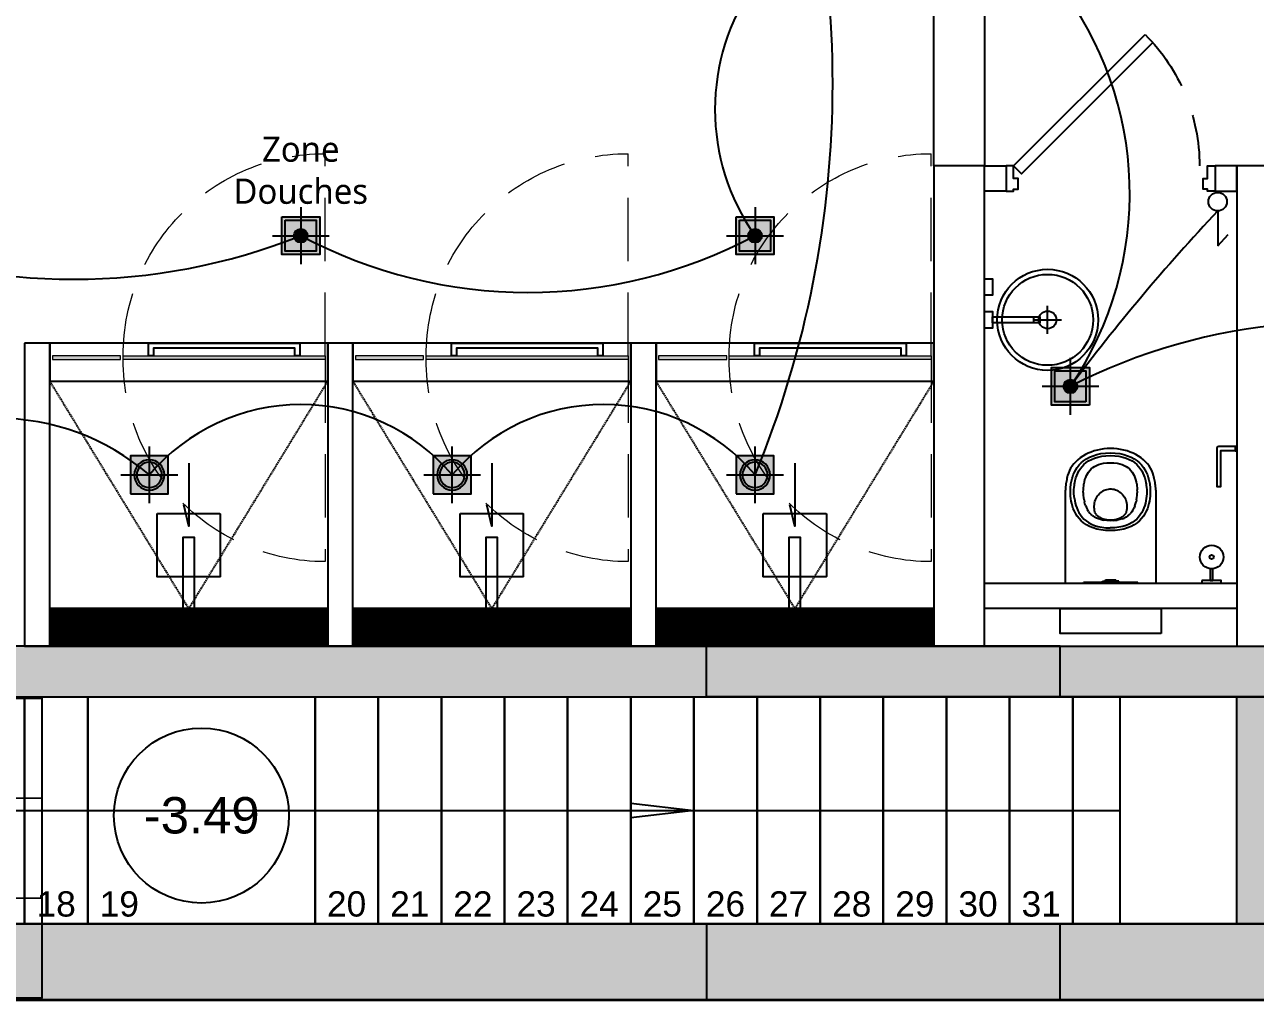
# Model space of a CAD drawing. Header units: millimetres. Extents: x 31778 to 54642, y 18502 to 28743.
# Drawn here: x 38211.7 to 38699, y 19656.8 to 20043.1 of the extents above; entities that cross this region are included whole.
import ezdxf
from ezdxf.enums import TextEntityAlignment as Align

# ---------------------------------------------------------------- set-up
doc = ezdxf.new("R2010")
doc.units = ezdxf.units.MM
for name, pattern in [('ACAD_ISO03W100', [30, 12, -18]), ('CACHE', [0.375, 0.25, -0.125]), ('PROJECTION', [0.375, 0.25, -0.125])]:
    doc.linetypes.add(name, pattern=pattern)
for name, color, linetype, lineweight in [('A-ANNO-050-LEGN', 4, 'Continuous', 5), ('A-SECN-MEN-CO', 141, 'Continuous', 9), ('A-SECN-MEN-PR', 145, 'PROJECTION', 5), ('STRUCTURE POUTRES', 5, 'ACAD_ISO03W100', 20)]:
    doc.layers.add(name, color=color, linetype=linetype, lineweight=lineweight)
doc.layers.add('A-DIVR-255', color=7, linetype='Continuous', lineweight=5, true_color=0xffffff)
doc.layers.add('CIRCUITS ECLAIRAGE', color=1, linetype='Continuous')
doc.layers.add('Plan Archi', color=8, linetype='Continuous')
doc.styles.add('0-TEXT-ANNO', font='', dxfattribs={"height": 2.5})
doc.styles.add('0-TEXT-BASE', font='')
doc.styles.get("Standard").update_dxf_attribs({"font": 'arial.ttf'})
doc.styles.add('Verdana', font='verdana.ttf')
doc.styles.get('0-TEXT-ANNO').set_extended_font_data('Roboto Light')
doc.styles.get('0-TEXT-BASE').set_extended_font_data('Roboto Light')
pattern_1 = [(90, (-40012.21725, -5883.346034), (-0.047625, 0), []), (90, (-40012.201375, -5883.33016), (-0.047625, 0), [])]

# ---------------------------------------------------------------- blocks, each defined once
blk = doc.blocks.new('A$Ca9ddb2d8')
at = {"color": 252}
blk.add_lwpolyline([(-0.3, 0), (-0.3, -0.05), (0.3, -0.05), (0.3, 0), (0.28, 0), (0.28, -0.03), (-0.28, -0.03), (-0.28, 0)], close=True, dxfattribs=at)
blk = doc.blocks.new('A$C823a6998')
at = {"layer": 'A-DIVR-255'}
h = blk.add_hatch(color=252, dxfattribs=at)
h.dxf.hatch_style = 1
h.paths.add_polyline_path([(-0.82, 0.05), (-1.09, 0.05), (-1.09, 0.065), (-0.82, 0.065)])
h = blk.add_hatch(color=252, dxfattribs=at)
h.dxf.hatch_style = 1
h.paths.add_polyline_path([(-0.01, 0.065), (-0.81, 0.065), (-0.81, 0.05), (-0.01, 0.05)])
at = {"layer": 'A-SECN-MEN-CO', "color": 252}
for points in [[(-0.82, 0.05), (-1.09, 0.05), (-1.09, 0.065), (-0.82, 0.065)], [(-0.01, 0.065), (-0.81, 0.065), (-0.81, 0.05), (-0.01, 0.05)]]:
    blk.add_lwpolyline(points, close=True, dxfattribs=at)
at = {"layer": 'A-SECN-MEN-PR', "color": 252}
for points in [[(-0.01, 0.065), (-0.01, 0.865)], [(-0.01, 0.05), (-0.01, -0.75)]]:
    blk.add_lwpolyline(points, dxfattribs=at)
for centre, start, end in [((-0.01, 0.065), 90, 180), ((-0.01, 0.05), 180, 270)]:
    blk.add_arc(centre, 0.8, start, end, dxfattribs=at)
blk = doc.blocks.new('*U170')
at = {"color": 252}
blk.add_lwpolyline([(0.275, -0.0235), (0.275, -0.1245, 0.414214), (0.276, -0.1255), (0.524, -0.1255, 0.414214), (0.525, -0.1245), (0.525, 0.1235, 0.414214), (0.524, 0.1245), (0.276, 0.1245, 0.414214), (0.275, 0.1235), (0.275, 0.0225)], format="xyb", close=True, dxfattribs=at)
blk.add_lwpolyline([(0, 0.0225), (0.43, 0.0225), (0.43, -0.0235), (0, -0.0235)], close=True, dxfattribs=at)
blk = doc.blocks.new('*U173')
at = {"color": 252}
for p, q in [((-0.1552, 0.3345), (-0.1537, 0.3247)), ((-0.1537, 0.3247), (-0.1516, 0.3148)), ((-0.1516, 0.3148), (-0.1489, 0.3047)), ((-0.1489, 0.3047), (-0.1454, 0.2946)), ((-0.1454, 0.2946), (-0.1411, 0.2845)), ((-0.1413, 0.3355), (-0.1399, 0.3262)), ((-0.1399, 0.3262), (-0.1379, 0.3167)), ((-0.1379, 0.3167), (-0.1353, 0.3071)), ((-0.1353, 0.3071), (-0.132, 0.2976)), ((-0.132, 0.2976), (-0.128, 0.2881)), ((-0.103, 0.3301), (-0.1013, 0.3218)), ((-0.099, 0.3136), (-0.1013, 0.3218)), ((-0.0963, 0.3055), (-0.099, 0.3136)), ((-0.0963, 0.3055), (-0.093, 0.2978)), ((-0.0891, 0.2904), (-0.093, 0.2978)), ((-0.0645, 0.3058), (-0.0646, 0.2997)), ((-0.0646, 0.2997), (-0.0641, 0.2936)), ((-0.064, 0.3119), (-0.0645, 0.3058)), ((-0.0641, 0.2936), (-0.0631, 0.2875)), ((-0.063, 0.318), (-0.064, 0.3119)), ((-0.0615, 0.3239), (-0.063, 0.318)), ((-0.0596, 0.3297), (-0.0615, 0.3239)), ((0.062, 0.3234), (0.0601, 0.3292)), ((0.0635, 0.3174), (0.062, 0.3234)), ((0.0634, 0.287), (0.0644, 0.293)), ((0.0644, 0.3114), (0.0635, 0.3174)), ((0.0649, 0.3053), (0.0644, 0.3114)), ((0.0644, 0.293), (0.0649, 0.2991)), ((0.0649, 0.2991), (0.0649, 0.3053)), ((0.0954, 0.2978), (0.0915, 0.2904)), ((0.0987, 0.3055), (0.0954, 0.2978)), ((0.0987, 0.3055), (0.1015, 0.3136)), ((0.1015, 0.3136), (0.1037, 0.3218)), ((0.1054, 0.3301), (0.1037, 0.3218)), ((0.1344, 0.2976), (0.1304, 0.2881)), ((0.1377, 0.3071), (0.1344, 0.2976)), ((0.1403, 0.3167), (0.1377, 0.3071)), ((0.1423, 0.3262), (0.1403, 0.3167)), ((0.1437, 0.3355), (0.1423, 0.3262)), ((0.1435, 0.2845), (0.1478, 0.2946)), ((0.1478, 0.2946), (0.1513, 0.3047)), ((0.1513, 0.3047), (0.154, 0.3148)), ((0.154, 0.3148), (0.1561, 0.3247)), ((0.1561, 0.3247), (0.1576, 0.3345)), ((-0.1411, 0.2845), (-0.1359, 0.2746)), ((-0.1359, 0.2746), (-0.1297, 0.265)), ((-0.1297, 0.265), (-0.1225, 0.2557)), ((-0.128, 0.2881), (-0.1231, 0.2789)), ((-0.1231, 0.2789), (-0.1174, 0.27)), ((-0.1225, 0.2557), (-0.114, 0.2469)), ((-0.1174, 0.27), (-0.1108, 0.2616)), ((-0.114, 0.2469), (-0.1044, 0.2387)), ((-0.1108, 0.2616), (-0.1032, 0.2536)), ((-0.1032, 0.2536), (-0.0945, 0.2461)), ((-0.0945, 0.2461), (-0.0847, 0.2394)), ((-0.0847, 0.2835), (-0.0891, 0.2904)), ((-0.0847, 0.2835), (-0.0797, 0.2771)), ((-0.0741, 0.2713), (-0.0797, 0.2771)), ((-0.0681, 0.2661), (-0.0741, 0.2713)), ((-0.0681, 0.2661), (-0.0613, 0.2615)), ((-0.0631, 0.2875), (-0.0617, 0.2816)), ((-0.0617, 0.2816), (-0.0612, 0.2801)), ((-0.0613, 0.2615), (-0.0539, 0.2575)), ((-0.0612, 0.2801), (-0.0605, 0.2786)), ((-0.0605, 0.2786), (-0.0598, 0.2772)), ((-0.0598, 0.2772), (-0.0591, 0.2757)), ((-0.0591, 0.2757), (-0.0582, 0.2743)), ((-0.0582, 0.2743), (-0.0573, 0.2729)), ((-0.0573, 0.2729), (-0.0563, 0.2715)), ((-0.0563, 0.2715), (-0.0552, 0.2702)), ((-0.0552, 0.2702), (-0.054, 0.2689)), ((-0.054, 0.2689), (-0.0528, 0.2676)), ((-0.0456, 0.254), (-0.0539, 0.2575)), ((-0.0528, 0.2676), (-0.0515, 0.2663)), ((-0.0515, 0.2663), (-0.0501, 0.2651)), ((-0.0501, 0.2651), (-0.0487, 0.2639)), ((-0.0487, 0.2639), (-0.0472, 0.2627)), ((-0.0472, 0.2627), (-0.0456, 0.2616)), ((-0.0456, 0.2616), (-0.044, 0.2605)), ((-0.0456, 0.254), (-0.0361, 0.2512)), ((-0.044, 0.2605), (-0.0423, 0.2595)), ((-0.0423, 0.2595), (-0.0406, 0.2585)), ((-0.0406, 0.2585), (-0.0388, 0.2575)), ((-0.0388, 0.2575), (-0.0369, 0.2566)), ((-0.0369, 0.2566), (-0.035, 0.2557)), ((-0.0361, 0.2512), (-0.0253, 0.249)), ((-0.035, 0.2557), (-0.0331, 0.2549)), ((-0.0331, 0.2549), (-0.0311, 0.2541)), ((-0.0311, 0.2541), (-0.0291, 0.2534)), ((-0.0291, 0.2534), (-0.027, 0.2527)), ((-0.027, 0.2527), (-0.0249, 0.252)), ((-0.0129, 0.2475), (-0.0253, 0.249)), ((-0.0249, 0.252), (-0.0228, 0.2515)), ((-0.0228, 0.2515), (-0.0206, 0.2509)), ((-0.0206, 0.2509), (-0.0184, 0.2505)), ((-0.0184, 0.2505), (-0.0162, 0.25)), ((-0.0162, 0.25), (-0.0139, 0.2497)), ((-0.0139, 0.2497), (-0.0117, 0.2493)), ((-0.0129, 0.2475), (0.0012, 0.247)), ((-0.0117, 0.2493), (-0.0094, 0.2491)), ((-0.0094, 0.2491), (-0.0071, 0.2489)), ((-0.0071, 0.2489), (-0.0048, 0.2487)), ((-0.0048, 0.2487), (-0.0025, 0.2486)), ((-0.0025, 0.2486), (-0.0002, 0.2486)), ((-0.0002, 0.2486), (0.0021, 0.2486)), ((0.0012, 0.247), (0.0153, 0.2475)), ((0.0021, 0.2486), (0.0045, 0.2487)), ((0.0045, 0.2487), (0.0068, 0.2488)), ((0.0068, 0.2488), (0.0091, 0.249)), ((0.0091, 0.249), (0.0113, 0.2492)), ((0.0113, 0.2492), (0.0136, 0.2495)), ((0.0136, 0.2495), (0.0159, 0.2499)), ((0.0153, 0.2475), (0.0277, 0.249)), ((0.0159, 0.2499), (0.0181, 0.2503)), ((0.0181, 0.2503), (0.0203, 0.2507)), ((0.0203, 0.2507), (0.0225, 0.2512)), ((0.0225, 0.2512), (0.0246, 0.2518)), ((0.0246, 0.2518), (0.0267, 0.2524)), ((0.0267, 0.2524), (0.0288, 0.2531)), ((0.0385, 0.2512), (0.0277, 0.249)), ((0.0288, 0.2531), (0.0309, 0.2538)), ((0.0309, 0.2538), (0.0329, 0.2546)), ((0.0329, 0.2546), (0.0348, 0.2554)), ((0.0348, 0.2554), (0.0368, 0.2562)), ((0.0368, 0.2562), (0.0386, 0.2571)), ((0.0385, 0.2512), (0.048, 0.254)), ((0.0386, 0.2571), (0.0404, 0.2581)), ((0.0404, 0.2581), (0.0422, 0.2591)), ((0.0422, 0.2591), (0.0439, 0.2601)), ((0.0439, 0.2601), (0.0456, 0.2612)), ((0.0456, 0.2612), (0.0472, 0.2623)), ((0.0472, 0.2623), (0.0487, 0.2634)), ((0.048, 0.254), (0.0563, 0.2575)), ((0.0487, 0.2634), (0.0501, 0.2646)), ((0.0501, 0.2646), (0.0515, 0.2658)), ((0.0515, 0.2658), (0.0529, 0.2671)), ((0.0529, 0.2671), (0.0541, 0.2683)), ((0.0541, 0.2683), (0.0553, 0.2697)), ((0.0553, 0.2697), (0.0564, 0.271)), ((0.0563, 0.2575), (0.0638, 0.2615)), ((0.0564, 0.271), (0.0575, 0.2724)), ((0.0575, 0.2724), (0.0584, 0.2737)), ((0.0584, 0.2737), (0.0593, 0.2752)), ((0.0593, 0.2752), (0.0601, 0.2766)), ((0.0601, 0.2766), (0.0609, 0.278)), ((0.0609, 0.278), (0.0619, 0.281)), ((0.0619, 0.281), (0.0634, 0.287)), ((0.0705, 0.2661), (0.0638, 0.2615)), ((0.0705, 0.2661), (0.0765, 0.2713)), ((0.0821, 0.2771), (0.0765, 0.2713)), ((0.0871, 0.2835), (0.0821, 0.2771)), ((0.0871, 0.2835), (0.0915, 0.2904)), ((0.0969, 0.2461), (0.0871, 0.2394)), ((0.1056, 0.2536), (0.0969, 0.2461)), ((0.1132, 0.2616), (0.1056, 0.2536)), ((0.1068, 0.2387), (0.1164, 0.2469)), ((0.1198, 0.27), (0.1132, 0.2616)), ((0.1164, 0.2469), (0.1249, 0.2557)), ((0.1255, 0.2789), (0.1198, 0.27)), ((0.1249, 0.2557), (0.1321, 0.265)), ((0.1304, 0.2881), (0.1255, 0.2789)), ((0.1321, 0.265), (0.1383, 0.2746)), ((0.1383, 0.2746), (0.1435, 0.2845)), ((-0.1044, 0.2387), (-0.0934, 0.2311)), ((-0.0934, 0.2311), (-0.0811, 0.2245)), ((-0.0847, 0.2394), (-0.0737, 0.2335)), ((-0.0811, 0.2245), (-0.0674, 0.2188)), ((-0.0737, 0.2335), (-0.0615, 0.2284)), ((-0.0674, 0.2188), (-0.0523, 0.2142)), ((-0.0615, 0.2284), (-0.0479, 0.2243)), ((-0.0523, 0.2142), (-0.0359, 0.2108)), ((-0.0479, 0.2243), (-0.033, 0.2212)), ((-0.0359, 0.2108), (-0.018, 0.2088)), ((-0.033, 0.2212), (-0.0166, 0.2193)), ((-0.018, 0.2088), (0.0012, 0.2081)), ((-0.0166, 0.2193), (0.0012, 0.2187)), ((0.019, 0.2193), (0.0012, 0.2187)), ((0.0012, 0.2081), (0.0204, 0.2088)), ((0.0354, 0.2212), (0.019, 0.2193)), ((0.0204, 0.2088), (0.0383, 0.2108)), ((0.0503, 0.2243), (0.0354, 0.2212)), ((0.0383, 0.2108), (0.0547, 0.2142)), ((0.0639, 0.2284), (0.0503, 0.2243)), ((0.0547, 0.2142), (0.0698, 0.2188)), ((0.0761, 0.2335), (0.0639, 0.2284)), ((0.0698, 0.2188), (0.0835, 0.2245)), ((0.0871, 0.2394), (0.0761, 0.2335)), ((0.0835, 0.2245), (0.0958, 0.2311)), ((0.0958, 0.2311), (0.1068, 0.2387)), ((-0.1079, 0.0028), (-0.1091, 0)), ((0.1091, 0), (-0.1091, 0)), ((-0.1079, 0.0028), (-0.032, 0.0028)), ((-0.032, 0.0028), (-0.032, 0.0078)), ((-0.032, 0.0078), (-0.0204, 0.0078)), ((-0.032, 0.0028), (0.032, 0.0028)), ((-0.0204, 0.0078), (-0.0204, 0.0128)), ((0.0204, 0.0128), (-0.0204, 0.0128)), ((0.0204, 0.0078), (-0.0204, 0.0078)), ((0.0204, 0.0078), (0.0204, 0.0128)), ((0.032, 0.0078), (0.0204, 0.0078)), ((0.032, 0.0028), (0.032, 0.0078)), ((0.032, 0.0028), (0.1079, 0.0028)), ((0.1079, 0.0028), (0.1091, 0))]:
    blk.add_line(p, q, dxfattribs=at)
for points in [[(0.18, 0), (-0.18, 0), (-0.18, 0.3591), (-0.1797, 0.3646), (-0.1793, 0.3702), (-0.1788, 0.3758), (-0.1782, 0.3814), (-0.1776, 0.3869), (-0.1768, 0.3925), (-0.1768, 0.3928), (-0.1759, 0.3981), (-0.175, 0.4036), (-0.1739, 0.4091), (-0.1728, 0.4147), (-0.1716, 0.4202), (-0.1702, 0.4257), (-0.1672, 0.4355), (-0.1633, 0.4452), (-0.1583, 0.4546), (-0.1524, 0.4637), (-0.1457, 0.4724), (-0.138, 0.4807), (-0.1296, 0.4885), (-0.1204, 0.4958), (-0.1105, 0.5025), (-0.0999, 0.5087), (-0.0887, 0.5142), (-0.0771, 0.519), (-0.0649, 0.5232), (-0.0524, 0.5266), (-0.0396, 0.5293), (-0.0265, 0.5312), (-0.0133, 0.5324), (0, 0.5328), (0.0133, 0.5324), (0.0265, 0.5312), (0.0396, 0.5293), (0.0524, 0.5266), (0.0649, 0.5232), (0.0771, 0.519), (0.0887, 0.5142), (0.0999, 0.5087), (0.1105, 0.5025), (0.1204, 0.4958), (0.1296, 0.4885), (0.138, 0.4807), (0.1457, 0.4724), (0.1524, 0.4637), (0.1525, 0.4636), (0.1583, 0.4546), (0.1633, 0.4452), (0.1672, 0.4355), (0.1702, 0.4257), (0.1716, 0.4202), (0.1728, 0.4147), (0.1739, 0.4091), (0.175, 0.4036), (0.1759, 0.3981), (0.1768, 0.3928), (0.1768, 0.3925), (0.1776, 0.3869), (0.1782, 0.3814), (0.1788, 0.3758), (0.1793, 0.3702), (0.1797, 0.3646), (0.18, 0.3591)], [(-0.2, -0.2), (0.2, -0.2), (0.2, -0.1), (-0.2, -0.1)]]:
    blk.add_lwpolyline(points, close=True, dxfattribs=at)
for points in [[(0.1576, 0.3345), (0.1586, 0.344), (0.1591, 0.353), (0.1593, 0.3617), (0.1591, 0.3703), (0.1586, 0.3794), (0.1576, 0.3888), (0.157, 0.3928), (0.1561, 0.3986), (0.154, 0.4085), (0.1525, 0.4141), (0.1513, 0.4186), (0.1478, 0.4287), (0.1435, 0.4388), (0.1383, 0.4487), (0.1321, 0.4583), (0.1249, 0.4676), (0.1164, 0.4764), (0.1068, 0.4847), (0.0958, 0.4922), (0.0835, 0.4989), (0.0698, 0.5045), (0.0547, 0.5091), (0.0383, 0.5125), (0.0204, 0.5146), (0.0012, 0.5153), (-0.018, 0.5146), (-0.0359, 0.5125), (-0.0523, 0.5091), (-0.0674, 0.5045), (-0.0811, 0.4989), (-0.0934, 0.4922), (-0.1044, 0.4847), (-0.114, 0.4764), (-0.1225, 0.4676), (-0.1297, 0.4583), (-0.1359, 0.4487), (-0.1411, 0.4388), (-0.1454, 0.4287), (-0.1489, 0.4186), (-0.1516, 0.4085), (-0.1537, 0.3986), (-0.1546, 0.3928), (-0.1552, 0.3888), (-0.1562, 0.3794), (-0.1567, 0.3703), (-0.1569, 0.3617), (-0.1567, 0.353), (-0.1562, 0.344), (-0.1552, 0.3345)], [(0.1437, 0.3355), (0.1447, 0.3446), (0.1452, 0.3534), (0.1454, 0.3617), (0.1452, 0.37), (0.1447, 0.3787), (0.1437, 0.3878), (0.143, 0.3928), (0.1423, 0.3971), (0.1403, 0.4066), (0.1377, 0.4162), (0.1344, 0.4257), (0.1304, 0.4352), (0.1255, 0.4444), (0.1198, 0.4533), (0.1132, 0.4618), (0.1056, 0.4698), (0.0969, 0.4772), (0.0871, 0.4839), (0.0761, 0.4898), (0.0639, 0.4949), (0.0503, 0.499), (0.0354, 0.5021), (0.019, 0.504), (0.0012, 0.5046), (-0.0166, 0.504), (-0.033, 0.5021), (-0.0479, 0.499), (-0.0615, 0.4949), (-0.0737, 0.4898), (-0.0847, 0.4839), (-0.0945, 0.4772), (-0.1032, 0.4698), (-0.1108, 0.4618), (-0.1174, 0.4533), (-0.1231, 0.4444), (-0.128, 0.4352), (-0.132, 0.4257), (-0.1353, 0.4162), (-0.1379, 0.4066), (-0.1399, 0.3971), (-0.1406, 0.3928), (-0.1413, 0.3878), (-0.1423, 0.3787), (-0.1428, 0.37), (-0.143, 0.3617), (-0.1428, 0.3534), (-0.1423, 0.3446), (-0.1413, 0.3355)], [(0.1054, 0.3301), (0.1067, 0.3383), (0.1075, 0.3464), (0.108, 0.3542), (0.1082, 0.3617), (0.108, 0.3691), (0.1075, 0.3769), (0.1067, 0.385), (0.1055, 0.3928), (0.1054, 0.3933), (0.1037, 0.4015), (0.1015, 0.4097), (0.0987, 0.4178), (0.0954, 0.4255), (0.0915, 0.4329), (0.0871, 0.4398), (0.0821, 0.4462), (0.0765, 0.452), (0.0705, 0.4572), (0.0638, 0.4618), (0.0563, 0.4658), (0.048, 0.4693), (0.0385, 0.4721), (0.0277, 0.4744), (0.0153, 0.4758), (0.0012, 0.4763), (-0.0129, 0.4758), (-0.0253, 0.4744), (-0.0361, 0.4721), (-0.0456, 0.4693), (-0.0539, 0.4658), (-0.0613, 0.4618), (-0.0681, 0.4572), (-0.0741, 0.452), (-0.0797, 0.4462), (-0.0847, 0.4398), (-0.0891, 0.4329), (-0.093, 0.4255), (-0.0963, 0.4178), (-0.099, 0.4097), (-0.1013, 0.4015), (-0.103, 0.3933), (-0.1031, 0.3928), (-0.1043, 0.385), (-0.1051, 0.3769), (-0.1056, 0.3691)], [(-0.103, 0.3301), (-0.1043, 0.3383), (-0.1051, 0.3464), (-0.1056, 0.3542), (-0.1058, 0.3617), (-0.1056, 0.3691)], [(0.0601, 0.3292), (0.0578, 0.3347), (0.0549, 0.3401), (0.0517, 0.3451), (0.0481, 0.3498), (0.0441, 0.3542), (0.0398, 0.3582), (0.0352, 0.3617), (0.0303, 0.3648), (0.0252, 0.3674), (0.0199, 0.3695), (0.0144, 0.3711), (0.0089, 0.3722), (0.0033, 0.3728), (-0.0024, 0.3728), (-0.008, 0.3723), (-0.0136, 0.3713), (-0.0191, 0.3697), (-0.0244, 0.3676), (-0.0295, 0.3651), (-0.0344, 0.362), (-0.0391, 0.3585), (-0.0434, 0.3546), (-0.0474, 0.3502), (-0.0511, 0.3456), (-0.0543, 0.3405), (-0.0572, 0.3352), (-0.0596, 0.3297)]]:
    blk.add_lwpolyline(points, dxfattribs=at)
blk = doc.blocks.new('VASQUE_RONDE')
at = {"color": 252}
for p, q in [((0.0003, 0.1947, 0), (0.0003, 0.3061, 0)), ((0.056, 0.2504, 0), (-0.0554, 0.2504, 0)), ((0.012, 0.1963), (-0.012, 0.1963))]:
    blk.add_line(p, q, dxfattribs=at)
blk.add_lwpolyline([(0.012, 0.032), (-0.012, 0.032), (-0.012, 0.2203), (0.012, 0.2203)], close=True, dxfattribs=at)
for points in [[(-0.1627, 0), (-0.1627, 0.032), (-0.0976, 0.032), (-0.0976, 0), (-0.1627, 0)], [(-0.0325, 0), (-0.0325, 0.032), (0.0325, 0.032), (0.0325, 0), (-0.0325, 0)]]:
    blk.add_lwpolyline(points, dxfattribs=at)
for radius in [0.2, 0.18, 0.035]:
    blk.add_circle((0, 0.2504, 0), radius, dxfattribs=at)
blk = doc.blocks.new('*U174')
at = {"color": 252}
for p, q in [((0.013, 0), (0.087, 0)), ((0.013, -0.828), (0.087, -0.828))]:
    blk.add_line(p, q, dxfattribs=at)
for points in [[(0.087, 0), (0.1, 0), (0.1, -0.03), (0.092, -0.03), (0.092, -0.048), (0.05, -0.048), (0.05, -0.03), (0, -0.03), (0, 0), (0.013, 0)], [(0.087, -0.828), (0.1, -0.828), (0.1, -0.798), (0.092, -0.798), (0.092, -0.78), (0.05, -0.78), (0.05, -0.798), (0, -0.798), (0, -0.828), (0.013, -0.828)]]:
    blk.add_lwpolyline(points, dxfattribs=at)
blk.add_lwpolyline([(-0.4884, -0.5806), (0.0311, -0.0611), (0, -0.03), (-0.5204, -0.5504)])
at = {"linetype": 'PROJECTION'}
blk.add_arc((0, -0.03), 0.736, 225, 270, dxfattribs=at)
at = {"color": 252, "style": '0-TEXT-BASE'}
for tag, p in [('TAILLE', (0, -0.2)), ('DEGRECF', (0, -0.35)), ('CODE-DESC', (0, -0.5)), ('CLE', (0, -0.65))]:
    blk.add_attdef(tag, text='', height=0.1, dxfattribs=at).set_placement(p, align=Align.RIGHT)
blk = doc.blocks.new('A$C2dfc1057')
h = blk.add_hatch(color=252)
h.dxf.hatch_style = 1
h.paths.add_polyline_path([(-7.8999, 1.6), (-5.5999, 1.6), (-5.5999, 1.4), (-7.8999, 1.4)])
h = blk.add_hatch(color=252)
h.dxf.hatch_style = 1
h.paths.add_polyline_path([(-5.7999, 1.4), (-5.5999, 1.4), (-5.5999, 0.5018), (-5.7999, 0.5018)])
h = blk.add_hatch(color=252)
h.dxf.hatch_style = 1
h.paths.add_polyline_path([(-0.3, 0.5018), (-7.8999, 0.5018), (-7.8999, 0.2018), (-0.3, 0.2018)])
at = {"color": 252}
for points in [[(-7.8999, 1.6), (-5.5999, 1.6), (-5.5999, 1.4), (-7.8999, 1.4)], [(-5.7999, 1.4), (-5.5999, 1.4), (-5.5999, 0.5018), (-5.7999, 0.5018)], [(-0.3, 0.5018), (-7.8999, 0.5018), (-7.8999, 0.2018), (-0.3, 0.2018)]]:
    blk.add_lwpolyline(points, close=True, dxfattribs=at)
blk = doc.blocks.new('BALAYETTE')
at = {"color": 252}
for points in [[(-0.0053, 0.0107), (0.0053, 0.0107), (0.0053, 0.0565), (-0.0053, 0.0565)], [(-0.0383, 0.0107), (-0.0383, 0), (0.0383, 0), (0.0383, 0.0107)]]:
    blk.add_lwpolyline(points, close=True, dxfattribs=at)
for radius in [0.0468, 0.00831]:
    blk.add_circle((0, 0.1032), radius, dxfattribs=at)
blk = doc.blocks.new('PORTE-PAPIER')
at = {"color": 252, "flags": 128}
blk.add_lwpolyline([(-0.005, -0.008), (-0.072, -0.008, -0.414214), (-0.08, 0), (-0.08, 0.15), (-0.064, 0.15), (-0.064, 0.008), (-0.005, 0.008), (-0.005, -0.008)], format="xyb", dxfattribs=at)
blk.add_lwpolyline([(0, -0.01), (0, 0.01), (-0.005, 0.01), (-0.005, -0.01), (0, -0.01)], close=True, dxfattribs=at)
blk = doc.blocks.new('SPOT-NORMAL')
at = {"true_color": 0xffffff}
h = blk.add_hatch(color=7, dxfattribs=at)
h.dxf.hatch_style = 1
h.paths.add_polyline_path([(-0.075, 0.075), (0.075, 0.075), (0.075, -0.075), (-0.075, -0.075)])
h = blk.add_hatch(color=256)
h.dxf.hatch_style = 1
edge = h.paths.add_edge_path()
edge.add_arc((0, 0), 0.0273, 0, 360)
for points in [[(0, 0.1125), (0, -0.1125)], [(-0.1125, 0), (0.1125, 0)]]:
    blk.add_lwpolyline(points)
at = {"flags": 128}
for points in [[(-0.075, 0.075), (0.075, 0.075), (0.075, -0.075), (-0.075, -0.075)], [(-0.0614, 0.0614), (0.0614, 0.0614), (0.0614, -0.0614), (-0.0614, -0.0614)]]:
    blk.add_lwpolyline(points, close=True, dxfattribs=at)
blk.add_circle((0, 0), 0.0273)
blk = doc.blocks.new('SPOT-ETANCHE')
at = {"true_color": 0xffffff}
h = blk.add_hatch(color=7, dxfattribs=at)
h.dxf.hatch_style = 1
h.paths.add_polyline_path([(-0.075, 0.075), (0.075, 0.075), (0.075, -0.075), (-0.075, -0.075)])
h = blk.add_hatch(color=256)
h.dxf.hatch_style = 1
edge = h.paths.add_edge_path()
edge.add_arc((0, 0), 0.05, 0, 360)
for points in [[(0, 0.1125), (0, -0.1125)], [(-0.1125, 0), (0.1125, 0)]]:
    blk.add_lwpolyline(points)
blk.add_lwpolyline([(-0.075, 0.075), (0.075, 0.075), (0.075, -0.075), (-0.075, -0.075)], close=True)
for radius in [0.06, 0.05]:
    blk.add_circle((0, 0), radius)
blk = doc.blocks.new('interrupteur simple allumage')
at = {"color": 3}
for p, q in [((0, -27473), (-13941, -42319)), ((0, -73626), (0, -27473))]:
    blk.add_line(p, q, dxfattribs=at)
blk.add_circle((0, -85871), 12245, dxfattribs=at)
blk = doc.blocks.new('ETIQ ECL')
at = {"color": 6, "linetype": 'ByBlock'}
blk.add_lwpolyline([(-28.09, 19.8), (28.09, 19.8), (28.09, -19.8), (-28.09, -19.8)], close=True, dxfattribs=at)
at = {"layer": 'STRUCTURE POUTRES', "color": 6, "linetype": 'ByBlock'}
for points in [[(-28.09, 19.8), (28.09, 19.8), (28.09, 6.6), (-28.09, 6.6)], [(-28.09, 6.6), (28.09, 6.6), (28.09, -6.6), (-28.09, -6.6)], [(-28.09, -6.6), (28.09, -6.6), (28.09, -19.8), (-28.09, -19.8)]]:
    blk.add_lwpolyline(points, close=True, dxfattribs=at)
at = {"layer": 'STRUCTURE POUTRES', "color": 6, "linetype": 'ByBlock', "style": 'Verdana'}
for tag, p in [('CIRCUIT', (0.33, 10.99)), ('CABLE', (-0.49, -2.08)), ('SECTION', (0.37, -14.32))]:
    blk.add_attdef(tag, text='', height=4.5, dxfattribs=at).set_placement(p, align=Align.CENTER)

msp = doc.modelspace()

# ---------------------------------------------------------------- hatches: boundary and pattern name
at = {"layer": 'Plan Archi'}
h = msp.add_hatch(dxfattribs=at)
h.set_pattern_fill('ANSI32', color=256, scale=0.005, angle=45)
h.set_pattern_definition(pattern_1)
h.paths.add_polyline_path([(38221.669, 19797.01), (38331.669, 19797.01), (38331.669, 19812.01), (38221.669, 19812.01)])
h = msp.add_hatch(dxfattribs=at)
h.set_pattern_fill('ANSI32', color=256, scale=0.005, angle=45)
h.set_pattern_definition(pattern_1)
h.paths.add_polyline_path([(38341.669, 19797.01), (38451.669, 19797.01), (38451.669, 19812.01), (38341.669, 19812.01)])
h = msp.add_hatch(dxfattribs=at)
h.set_pattern_fill('ANSI32', color=256, scale=0.005, angle=45)
h.set_pattern_definition(pattern_1)
h.paths.add_polyline_path([(38461.669, 19797.01), (38571.669, 19797.01), (38571.669, 19812.01), (38461.669, 19812.01)])
h = msp.add_hatch(color=252, dxfattribs=at)
h.dxf.hatch_style = 1
h.paths.add_polyline_path([(38621.669, 19797.01), (37766.669, 19797.01), (37766.669, 19687.189), (37105.534, 19687.189), (37105.534, 19657.189), (38621.669, 19657.189), (38621.669, 19687.189), (37786.669, 19687.189), (37786.669, 19777.01), (38621.669, 19777.01)])

# ---------------------------------------------------------------- linework, layer by layer
at = {"layer": 'CIRCUITS ECLAIRAGE', "color": 6}
for centre, radius, start, end in [((38126.375, 20019.708), 405.243, 337.53282, 22.46718), ((38571.683, 20009.498), 86.671, 144.80035, 215.19965), ((38513.405, 19976.236), 135.837, 325.80423, 37.78198), ((39274.343, 19414.48), 810.116, 136.764545, 143.188118), ((38231.078, 20185.293), 243.006, 248.28071, 291.71929), ((38410.932, 20128.678), 191.56, 242.00147, 297.99853), ((38730.733, 19695.382), 229.879, 27.11063, 117.17127), ((38321.005, 19814.21), 78.472, 40.1828, 139.8172), ((38440.908, 19814.342), 78.387, 40.10923, 139.89077), ((38201.102, 19795.628), 91.569, 49.1019, 130.8981)]:
    msp.add_arc(centre, radius, start, end, dxfattribs=at)
at = {"layer": 'Plan Archi'}
for p, q in [((38571.669, 19987.168), (38571.669, 20121.992)), ((38591.669, 20121.992), (38591.669, 19987.168)), ((38591.669, 19987.168), (38571.667, 19987.168)), ((38571.667, 19987.168), (38571.667, 19797.01)), ((38591.669, 19987.168), (38571.669, 19987.168)), ((38591.669, 19797.01), (38591.669, 19987.168)), ((38221.669, 19917.01), (38211.669, 19917.01)), ((38211.669, 19917.01), (38211.669, 19797.01)), ((38221.669, 19797.01), (38221.669, 19917.01)), ((38341.669, 19917.01), (38331.669, 19917.01)), ((38331.669, 19917.01), (38331.669, 19797.01)), ((38341.669, 19797.01), (38341.669, 19917.01)), ((38461.669, 19917.01), (38451.669, 19917.01)), ((38451.669, 19917.01), (38451.669, 19797.01)), ((38461.669, 19797.01), (38461.669, 19917.01)), ((38211.669, 19797.01), (38221.669, 19797.01)), ((38331.669, 19797.01), (38341.669, 19797.01)), ((38451.669, 19797.01), (38461.669, 19797.01)), ((38571.667, 19797.01), (38591.669, 19797.01)), ((39211.66, 19687.004), (35974.229, 19686.829)), ((35954.935, 19656.829), (39241.66, 19657.004))]:
    msp.add_line(p, q, dxfattribs=at)
for points in [[(38571.669, 20121.992), (38591.67, 20121.992), (38591.67, 19987.168), (38571.669, 19987.168)], [(38571.669, 19797.01), (38591.67, 19797.01), (38591.67, 19987.168), (38571.669, 19987.168)], [(38591.67, 19987.168), (38600.269, 19987.168), (38600.269, 19977.168), (38591.67, 19977.168)], [(38691.667, 19987.168), (38683.069, 19987.168), (38683.069, 19977.168), (38691.667, 19977.168)], [(38691.667, 19797.01), (38711.669, 19797.01), (38711.669, 19987.168), (38691.667, 19987.168)], [(38221.669, 19902.01), (38331.669, 19902.01), (38331.669, 19917.01), (38221.669, 19917.01)], [(38341.669, 19902.01), (38451.669, 19902.01), (38451.669, 19917.01), (38341.669, 19917.01)], [(38461.669, 19902.01), (38571.669, 19902.01), (38571.669, 19917.01), (38461.669, 19917.01)], [(38591.67, 19822.01), (38691.667, 19822.01), (38691.667, 19812.01), (38591.67, 19812.01)], [(38221.669, 19797.01), (38331.669, 19797.01), (38331.669, 19812.01), (38221.669, 19812.01)], [(38341.669, 19797.01), (38451.669, 19797.01), (38451.669, 19812.01), (38341.669, 19812.01)], [(38461.669, 19797.01), (38571.669, 19797.01), (38571.669, 19812.01), (38461.669, 19812.01)], [(38186.669, 19777.007), (38211.669, 19777.007), (38211.669, 19687.007), (38186.669, 19687.007)], [(38211.669, 19777.007), (38236.669, 19777.007), (38236.669, 19687.007), (38211.669, 19687.007)], [(38236.669, 19777.007), (38326.669, 19777.007), (38326.669, 19687.007), (38236.669, 19687.007)], [(38326.669, 19777.007), (38351.669, 19777.007), (38351.669, 19687.007), (38326.669, 19687.007)], [(38351.669, 19777.007), (38376.669, 19777.007), (38376.669, 19687.007), (38351.669, 19687.007)], [(38376.669, 19777.007), (38401.669, 19777.007), (38401.669, 19687.007), (38376.669, 19687.007)], [(38401.669, 19777.007), (38426.669, 19777.007), (38426.669, 19687.007), (38401.669, 19687.007)], [(38426.669, 19777.007), (38451.669, 19777.007), (38451.669, 19687.007), (38426.669, 19687.007)], [(38451.669, 19777.007), (38476.669, 19777.007), (38476.669, 19687.007), (38451.669, 19687.007)]]:
    msp.add_lwpolyline(points, close=True, dxfattribs=at)
at = {"layer": 'Plan Archi', "linetype": 'PROJECTION'}
for points in [[(38276.669, 19812.01), (38221.669, 19902.01), (38331.669, 19902.01)], [(38396.669, 19812.01), (38341.669, 19902.01), (38451.669, 19902.01)], [(38516.669, 19812.01), (38461.669, 19902.01), (38571.669, 19902.01)]]:
    msp.add_lwpolyline(points, close=True, dxfattribs=at)
at = {"layer": 'Plan Archi'}
for points in [[(38276.669, 19869.51), (38276.669, 19844.51), (38274.708, 19853.014)], [(38396.669, 19869.51), (38396.669, 19844.51), (38394.708, 19853.014)], [(38516.669, 19869.51), (38516.669, 19844.51), (38514.708, 19853.014)], [(37786.669, 19732.007), (38476.669, 19732.007)], [(38451.669, 19734.914), (38476.669, 19732.007), (38451.669, 19729.1)]]:
    msp.add_lwpolyline(points, dxfattribs=at)
at = {"layer": 'Plan Archi', "color": 252}
msp.add_lwpolyline([(38621.669, 19797.01), (37766.669, 19797.01), (37766.669, 19687.189), (37105.534, 19687.189), (37105.534, 19657.189), (38621.669, 19657.189), (38621.669, 19687.189), (37786.669, 19687.189), (37786.669, 19777.01), (38621.669, 19777.01)], close=True, dxfattribs=at)
at = {"layer": 'Plan Archi', "linetype": 'CACHE'}
for points in [[(38476.669, 19777.007), (38501.669, 19777.007), (38501.669, 19687.007), (38476.669, 19687.007)], [(38501.669, 19777.007), (38526.669, 19777.007), (38526.669, 19687.007), (38501.669, 19687.007)], [(38526.669, 19777.007), (38551.669, 19777.007), (38551.669, 19687.007), (38526.669, 19687.007)], [(38551.669, 19777.007), (38576.669, 19777.007), (38576.669, 19687.007), (38551.669, 19687.007)], [(38576.669, 19777.007), (38601.669, 19777.007), (38601.669, 19687.007), (38576.669, 19687.007)], [(38601.669, 19777.007), (38626.669, 19777.007), (38626.669, 19687.007), (38601.669, 19687.007)], [(38626.669, 19777.007), (38645.267, 19777.007), (38645.267, 19687.007), (38626.669, 19687.007)]]:
    msp.add_lwpolyline(points, close=True, dxfattribs=at)
for points in [[(38645.267, 19777.007), (38911.669, 19777.007)], [(38476.669, 19732.007), (38645.267, 19732.007)]]:
    msp.add_lwpolyline(points, dxfattribs=at)
at = {"layer": 'Plan Archi'}
msp.add_circle((38281.669, 19730.007), 34.629, dxfattribs=at)

# ---------------------------------------------------------------- block references
at = {"layer": 'CIRCUITS ECLAIRAGE', "rotation": 180}
for name, p, xscale, yscale, zscale in [('interrupteur simple allumage', (38684.054, 19947.264), 0.0003, 0.0003, 0.0003), ('SPOT-NORMAL', (38625.758, 19899.893), 99.91905715994717, 99.91905715994717, 99.91905715994717), ('SPOT-ETANCHE', (38261.054, 19864.843), -99.91905715994717, 99.91905715994717, 99.91905715994717), ('SPOT-ETANCHE', (38380.957, 19864.843), -99.91905715994717, 99.91905715994717, 99.91905715994717), ('SPOT-ETANCHE', (38500.86, 19864.843), -99.91905715994717, 99.91905715994717, 99.91905715994717)]:
    msp.add_blockref(name, p, dxfattribs=dict(at, xscale=xscale, yscale=yscale, zscale=zscale))
at = {"layer": 'CIRCUITS ECLAIRAGE', "xscale": 99.91905715994717, "yscale": 99.91905715994717, "zscale": 99.91905715994717}
for p in [(38321.005, 19959.538), (38500.86, 19959.538)]:
    msp.add_blockref('SPOT-NORMAL', p, dxfattribs=at)
at = {"layer": 'CIRCUITS ECLAIRAGE', "color": 6, "linetype": 'ByBlock', "xscale": 3, "yscale": 3, "zscale": 3}
msp.add_blockref('ETIQ ECL', (38134.28, 19717.089), dxfattribs=at).add_auto_attribs({'SECTION': '3x1.5', 'CABLE': 'U1000R2V', 'CIRCUIT': 'CE21 SS'})
at = {"layer": 'Plan Archi', "yscale": 100, "zscale": 100}
for name, p, xscale in [('A$C2dfc1057', (39271.662, 19637.01), 100), ('*U173', (38641.669, 19822.01), -100), ('BALAYETTE', (38681.667, 19822.01), 100)]:
    msp.add_blockref(name, p, dxfattribs=dict(at, xscale=xscale))
at = {"layer": 'Plan Archi', "zscale": 100}
for name, p, xscale, yscale, rotation in [('*U174', (38600.269, 19987.168), -100.0000000000004, 100.0000000000004, 90), ('VASQUE_RONDE', (38591.67, 19926.228), 100, 100, 270), ('PORTE-PAPIER', (38691.667, 19875.268), -100, 100, 180)]:
    msp.add_blockref(name, p, dxfattribs=dict(at, xscale=xscale, yscale=yscale, rotation=rotation))
at = {"layer": 'Plan Archi', "extrusion": (0, 0, -1), "xscale": 100, "yscale": 100, "zscale": -100}
for name, p, rotation in [('A$C823a6998', (-38331.669, 19917.01), 180), ('A$C823a6998', (-38451.669, 19917.01), 180), ('A$C823a6998', (-38571.669, 19917.01), 180), ('A$Ca9ddb2d8', (-38290.669, 19912.01), 180), ('A$Ca9ddb2d8', (-38410.669, 19912.01), 180), ('A$Ca9ddb2d8', (-38530.669, 19912.01), 180), ('*U170', (-38276.669, 19797.01), 90), ('*U170', (-38396.669, 19797.01), 90), ('*U170', (-38516.669, 19797.01), 90)]:
    msp.add_blockref(name, p, dxfattribs=dict(at, rotation=rotation))

# ---------------------------------------------------------------- texts
at = {"layer": 'A-ANNO-050-LEGN', "insert": (38321.005, 19985.411), "char_height": 9.99191, "width": 0.49225, "attachment_point": 5, "style": '0-TEXT-ANNO'}
msp.add_mtext('Zone Douches', dxfattribs=at)
at = {"layer": 'Plan Archi', "linetype": 'ByBlock'}
msp.add_text('-3.49', height=14.4, rotation=360, dxfattribs=at).set_placement((38258.865, 19722.906))
at = {"layer": 'Plan Archi'}
for s, p in [('18', (38224.169, 19687.007)), ('19', (38249.169, 19687.007)), ('20', (38339.169, 19687.007)), ('21', (38364.169, 19687.007)), ('22', (38389.169, 19687.007)), ('23', (38414.169, 19687.007)), ('24', (38439.169, 19687.007)), ('25', (38464.169, 19687.007)), ('26', (38489.169, 19687.007)), ('27', (38514.169, 19687.007)), ('28', (38539.169, 19687.007)), ('29', (38564.169, 19687.007)), ('30', (38589.169, 19687.007)), ('31', (38614.169, 19687.007))]:
    msp.add_text(s, height=10, dxfattribs=at).set_placement(p, align=Align.BOTTOM_CENTER)

doc.saveas('drawing.dxf')
